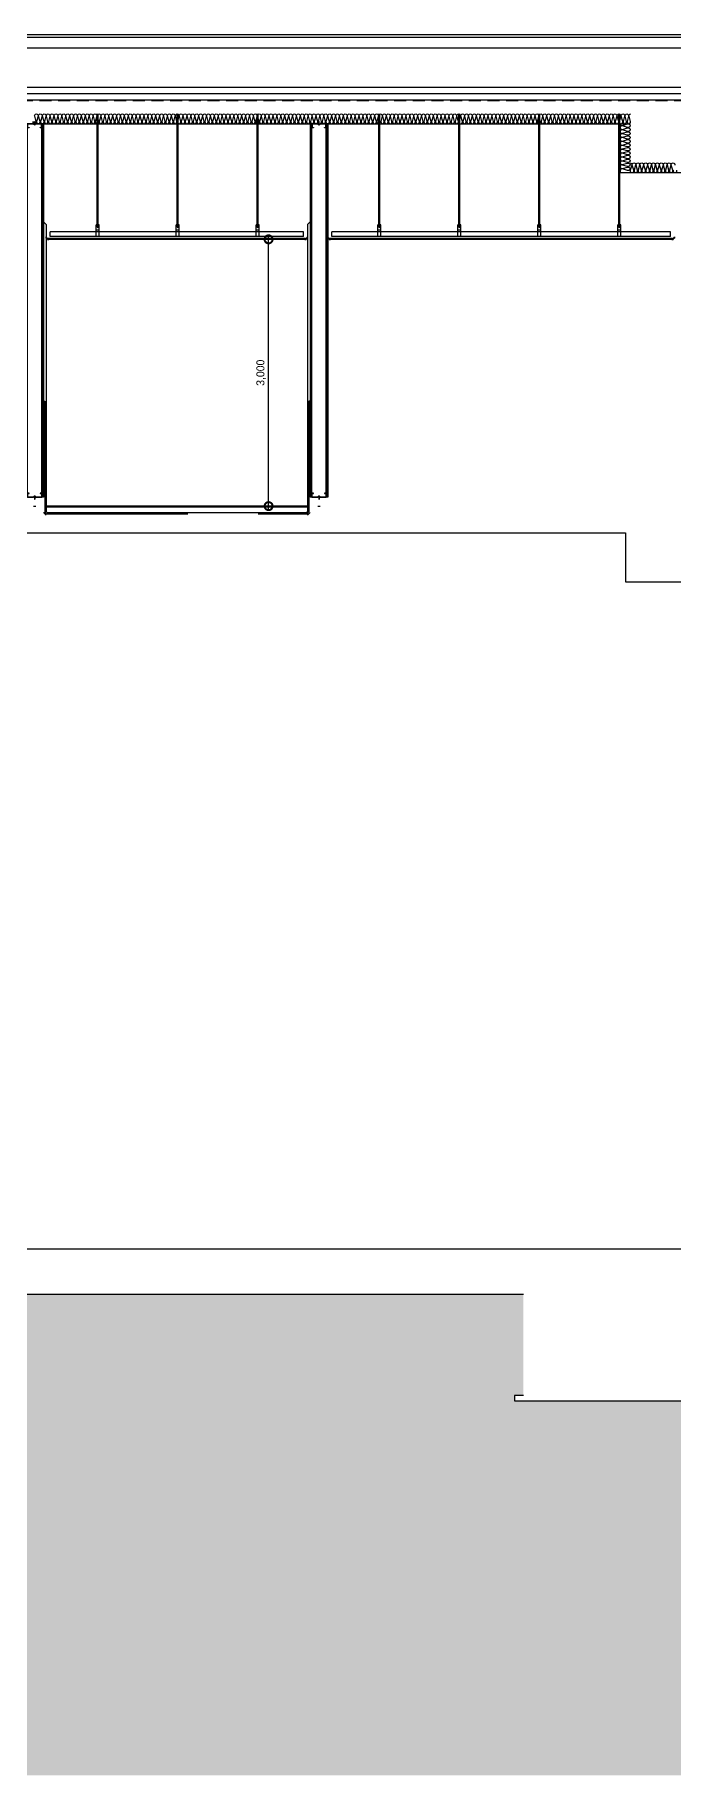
# Model space of a CAD drawing. Header units: millimetres. Extents: x 17311 to 801382, y -242618 to -104888.
# Drawn here: x 109497 to 116681, y -162158 to -142588 of the extents above; entities that cross this region are included whole.
import ezdxf

# ---------------------------------------------------------------- set-up
doc = ezdxf.new("R2010")
doc.units = ezdxf.units.MM
doc.header["$LTSCALE"] = 250
doc.linetypes.add('HID', pattern=[2.8, 1.8, -1])
doc.linetypes.add('HIDDEN', pattern=[9.525, 6.35, -3.175])
doc.layers.get('Defpoints').update_dxf_attribs({"color": 151})
for name, color, linetype in [('8입면선', 8, 'Continuous'), ('A-CEIL', 8, 'Continuous'), ('A-CEIL_EL', 8, 'Continuous'), ('A-ELE-4', 4, 'Continuous'), ('A-ELE-8', 8, 'Continuous'), ('A-ETC-8', 8, 'Continuous'), ('A-FIN', 6, 'Continuous'), ('A-FIN-8', 8, 'Continuous'), ('A-HAT-WIREMESH', 9, 'g_mesh'), ('A-WALL-D', 7, 'Continuous'), ('A-WP', 1, 'HID'), ('A-방수', 1, 'HIDDEN'), ('A-버림CONC', 4, 'Continuous'), ('GAGAM-DT', 7, 'Continuous'), ('ISL', 251, 'Continuous'), ('MO-S', 3, 'Continuous'), ('입면', 7, 'Continuous'), ('지반', 254, 'Continuous')]:
    doc.layers.add(name, color=color, linetype=linetype)
doc.layers.add('CK', color=221, linetype='Continuous', plot=False)
doc.styles.add('Gdim', font='')
doc.styles.get('Gdim').set_extended_font_data('Dotum')
doc.linetypes.add('g_mesh', pattern='A,10,-0.8,["X",Gdim,S=0.6,R=0,X=-0.15,Y=-0.3],-0.8', length=11.6)
doc.dimstyles.new('Gdim50', dxfattribs={"dimscale": 30, "dimtxt": 3, "dimasz": 6, "dimexe": 1.5, "dimexo": 2, "dimgap": 1, "dimtad": 1, "dimdec": 0, "dimzin": 0, "dimdsep": 46, "dimlunit": 6, "dimtxsty": 'Gdim', "dimblk": 'DOTSMALL', "dimcen": 1.5, "dimdle": 1.5, "dimclrd": 256, "dimclre": 256, "dimclrt": 256, "dimazin": 0, "dimtfac": 1, "dimtdec": 0, "dimtix": 1, "dimtmove": 2, "dimatfit": 3, "dimldrblk": 'DOTSMALL', "dimfxl": 1.5, "dimtolj": 1, "dimtzin": 0, "dimlwd": -1, "dimlwe": -1, "dimarcsym": 1})

# ---------------------------------------------------------------- blocks, each defined once
blk = doc.blocks.new('*U235')
at = {"layer": '8입면선', "color": 8}
for p, q in [((3316398, 472111), (3316398, 476311)), ((3316578, 472111), (3316578, 476311))]:
    blk.add_line(p, q, dxfattribs=at)
at = {"layer": 'A-WALL-D'}
for p, q in [((3316388, 476311), (3316388, 472111)), ((3316408, 476311), (3316388, 476311)), ((3316408, 472121), (3316408, 476311)), ((3316568, 472121), (3316568, 476311)), ((3316588, 476311), (3316568, 476311)), ((3316588, 476311), (3316588, 472111)), ((3316408, 472111), (3316388, 472111)), ((3316588, 472111), (3316568, 472111))]:
    blk.add_line(p, q, dxfattribs=at)
at = {"layer": 'CK', "linetype": 'Continuous'}
blk.add_line((3316473, 472011), (3316502, 472011), dxfattribs=at)
at = {"layer": 'GAGAM-DT', "color": 8}
for p, q in [((3316493, 476306), (3316483, 476306)), ((3316483, 476306), (3316483, 476302)), ((3316491, 476301), (3316484, 476301)), ((3316485, 476306), (3316485, 476337)), ((3316490, 476332), (3316485, 476337)), ((3316485, 476306), (3316485, 476301)), ((3316490, 476306), (3316490, 476332)), ((3316490, 476306), (3316490, 476301)), ((3316493, 476306), (3316493, 476302)), ((3316483, 472117), (3316483, 472121)), ((3316493, 472117), (3316483, 472117)), ((3316491, 472122), (3316484, 472122)), ((3316485, 472117), (3316485, 472122)), ((3316485, 472117), (3316485, 472086)), ((3316490, 472091), (3316485, 472086)), ((3316490, 472117), (3316490, 472122)), ((3316490, 472117), (3316490, 472091)), ((3316493, 472117), (3316493, 472121))]:
    blk.add_line(p, q, dxfattribs=at)
for centre, start, end in [((3316484, 476302), 180, 270), ((3316491, 476302), 270, 0), ((3316484, 472121), 90, 180), ((3316491, 472121), 0, 90)]:
    blk.add_arc(centre, 1.51, start, end, dxfattribs=at)
at = {"layer": '입면', "color": 6}
for p, q in [((3316408, 476266), (3316408, 476311)), ((3316408, 476311), (3316473, 476311)), ((3316425, 476266), (3316408, 476266)), ((3316472, 476310), (3316409, 476310)), ((3316409, 476310), (3316409, 476268)), ((3316409, 476268), (3316425, 476268)), ((3316425, 476268), (3316425, 476266)), ((3316477, 476304), (3316472, 476310)), ((3316473, 476311), (3316478, 476306)), ((3316498, 476304), (3316477, 476304)), ((3316478, 476306), (3316497, 476306)), ((3316497, 476306), (3316502, 476311)), ((3316503, 476310), (3316498, 476304)), ((3316502, 476311), (3316568, 476311)), ((3316566, 476310), (3316503, 476310)), ((3316550, 476266), (3316550, 476268)), ((3316550, 476268), (3316566, 476268)), ((3316568, 476266), (3316550, 476266)), ((3316566, 476268), (3316566, 476310)), ((3316568, 476311), (3316568, 476266)), ((3316425, 472156), (3316408, 472156)), ((3316408, 472156), (3316408, 472111)), ((3316408, 472111), (3316473, 472111)), ((3316409, 472113), (3316409, 472155)), ((3316409, 472155), (3316425, 472155)), ((3316472, 472113), (3316409, 472113)), ((3316425, 472155), (3316425, 472156)), ((3316477, 472118), (3316472, 472113)), ((3316473, 472111), (3316478, 472117)), ((3316498, 472118), (3316477, 472118)), ((3316478, 472117), (3316497, 472117)), ((3316497, 472117), (3316502, 472111)), ((3316503, 472113), (3316498, 472118)), ((3316502, 472111), (3316568, 472111)), ((3316566, 472113), (3316503, 472113)), ((3316568, 472156), (3316550, 472156)), ((3316550, 472156), (3316550, 472155)), ((3316550, 472155), (3316566, 472155)), ((3316566, 472155), (3316566, 472113)), ((3316568, 472111), (3316568, 472156))]:
    blk.add_line(p, q, dxfattribs=at)
blk = doc.blocks.new('*U230')
at = {"layer": 'A-ELE-4'}
blk.add_line((2970, 100), (30, 100), dxfattribs=at)
at = {"layer": 'A-ETC-8'}
for p, q in [((0, 3297), (30, 3267)), ((30, 3267), (30, 41)), ((3000, 3297), (2970, 3267)), ((2970, 3267), (2970, 41)), ((29, 0), (0, 29)), ((30, 91), (2970, 91)), ((41, 30), (30, 41)), ((41, 30), (2959, 30)), ((2959, 30), (2970, 41)), ((2970, 91), (2970, 100)), ((2971, 0), (3000, 29))]:
    blk.add_line(p, q, dxfattribs=at)
at = {"layer": 'A-방수'}
for p, q in [((0, 1280), (15, 1280)), ((15, 1280), (15, 35)), ((3000, 1280), (2985, 1280)), ((2985, 1280), (2985, 35)), ((35, 15), (15, 35)), ((35, 15), (2965, 15)), ((2965, 15), (2985, 35))]:
    blk.add_line(p, q, dxfattribs=at)
blk = doc.blocks.new('_DotSmall')
at = {"color": 0, "linetype": 'ByBlock', "const_width": 0.5}
blk.add_lwpolyline([(-0.0625, 0, 1), (0.0625, 0, 1)], format="xyb", close=True, dxfattribs=at)
blk = doc.blocks.new('*D239')
at = {"layer": 'CK', "transparency": 16777216}
for p, q in [((112266, -144888), (112083, -144888)), ((112128, -147933), (112128, -144843)), ((112266, -147888), (112083, -147888))]:
    blk.add_line(p, q, dxfattribs=at)
at = {"layer": 'Defpoints', "color": 0, "transparency": 16777216}
for p in [(112128, -144888), (112326, -144888), (112326, -147888)]:
    blk.add_point(p, dxfattribs=at)
at = {"layer": 'CK', "transparency": 16777216, "xscale": 180, "yscale": 180, "zscale": 180}
for p, rotation in [((112128, -144888), 90), ((112128, -147888), 270)]:
    blk.add_blockref('_DotSmall', p, dxfattribs=dict(at, rotation=rotation))
at = {"layer": 'CK', "transparency": 16777216, "insert": (112044, -146388), "char_height": 90, "attachment_point": 5, "rotation": 90, "style": 'Gdim'}
blk.add_mtext('\\A1;3,000', dxfattribs=at)

msp = doc.modelspace()

# ---------------------------------------------------------------- hatches: boundary and pattern name
at = {"layer": '지반'}
h = msp.add_hatch(dxfattribs=at)
h.set_pattern_fill('EARTH', color=251, scale=70, angle=45)
h.paths.add_polyline_path([(19867.6, -155938.1), (19867.6, -162158.4), (170632.4, -162158.4), (170632.4, -155338.1), (155918.4, -155338.1), (155918.4, -156058.1), (155968.4, -156058.1), (155968.4, -156118.1), (155248.4, -156118.1), (155248.4, -156058.1), (155348.4, -156058.1), (155348.4, -155818.1), (154340.3, -155818.1), (154340.3, -156958.1), (154440.3, -156958.1), (154440.3, -157018.1), (151100.3, -157018.1), (151100.3, -156958.1), (151200.3, -156958.1), (151200.3, -155818.1), (147765.3, -155818.1), (147765.3, -156458.1), (147865.3, -156458.1), (147865.3, -156518.1), (146025.3, -156518.1), (146025.3, -156458.1), (146125.3, -156458.1), (146125.3, -155748.1), (134795.3, -155748.1), (134795.3, -157288.1), (134895.3, -157288.1), (134895.3, -157348.1), (134095.3, -157348.1), (134095.3, -157288.1), (134195.3, -157288.1), (134195.3, -156748.1), (127595.3, -156748.1), (127595.3, -157288.1), (127695.3, -157288.1), (127695.3, -157348.1), (126895.3, -157348.1), (126895.3, -157288.1), (126995.3, -157288.1), (126995.3, -156748.1), (117995.3, -156748.1), (117995.3, -157888.1), (118095.3, -157888.1), (118095.3, -157948.1), (114895.3, -157948.1), (114895.3, -157888.1), (114995.3, -157888.1), (114995.3, -156748.1), (107195.3, -156748.1), (107195.3, -157888.1), (107295.3, -157888.1), (107295.3, -157948.1), (104095.3, -157948.1), (104095.3, -157888.1), (104195.3, -157888.1), (104195.3, -156748.1), (96395.3, -156748.1), (96395.3, -157888.1), (96495.3, -157888.1), (96495.3, -157948.1), (93295.3, -157948.1), (93295.3, -157888.1), (93395.3, -157888.1), (93395.3, -156748.1), (92095.3, -156748.1), (92095.3, -157088.1), (92195.3, -157088.1), (92195.3, -157148.1), (90495.3, -157148.1), (90495.3, -157088.1), (90595.3, -157088.1), (90595.3, -156388.1), (91195.3, -156388.1), (91195.3, -155748.1), (86975.3, -155748.1), (86905.3, -155818.1), (85665.3, -155818.1), (85665.3, -156758.1), (85765.3, -156758.1), (85765.3, -156818.1), (82425.3, -156818.1), (82425.3, -156758.1), (82525.3, -156758.1), (82525.3, -155818.1), (80915.3, -155818.1), (80915.3, -156458.1), (81015.3, -156458.1), (81015.3, -156518.1), (79175.3, -156518.1), (79175.3, -156458.1), (79275.3, -156458.1), (79275.3, -155818.1), (77315.3, -155818.1), (77315.3, -156058.1), (77415.3, -156058.1), (77415.3, -156118.1), (76675.3, -156118.1), (76675.3, -156058.1), (76775.3, -156058.1), (76775.3, -155818.1), (75796.7, -155818.1), (75736.7, -155748.1), (74909.2, -155748.1), (74195.3, -156164.6), (74195.3, -156288.1), (75045.3, -156288.1), (75045.3, -157288.1), (75145.3, -157288.1), (75145.3, -157348.1), (73445.3, -157348.1), (73445.3, -157288.1), (73545.3, -157288.1), (73545.3, -156288.1), (73995.3, -156288.1), (73995.3, -155938.1), (73925.3, -155938.1), (73925.3, -156038.1), (73895.3, -156038.1), (73895.3, -155938.1)])

# ---------------------------------------------------------------- linework, layer by layer
at = {"layer": 'A-CEIL'}
for p, q in [((112542.2, -144878.1), (109648.4, -144878.1)), ((112542.2, -144888.1), (109648.4, -144888.1)), ((116672.2, -144878.1), (112818.4, -144878.1)), ((116672.2, -144888.1), (112818.4, -144888.1))]:
    msp.add_line(p, q, dxfattribs=at)
at = {"layer": 'A-CEIL_EL'}
for p, q in [((110200.3, -144752.3), (110200.3, -143478.1)), ((110209.3, -144752.3), (110209.3, -143478.1)), ((111100.3, -144752.3), (111100.3, -143478.1)), ((111109.3, -144752.3), (111109.3, -143478.1)), ((112000.3, -144752.3), (112000.3, -143478.1)), ((112009.3, -144752.3), (112009.3, -143478.1)), ((113370.3, -144752.3), (113370.3, -143478.1)), ((113379.3, -144752.3), (113379.3, -143478.1)), ((114270.3, -144752.3), (114270.3, -143478.1)), ((114279.3, -144752.3), (114279.3, -143478.1)), ((115170.3, -144752.3), (115170.3, -143478.1)), ((115179.3, -144752.3), (115179.3, -143478.1)), ((116070.3, -144752.3), (116070.3, -143478.1)), ((116079.3, -144752.3), (116079.3, -143478.1)), ((112522.3, -144805.1), (109668.3, -144805.1)), ((109668.3, -144855.1), (109668.3, -144805.1)), ((110187.3, -144856.3), (110187.3, -144725.1)), ((110222.3, -144725.1), (110187.3, -144725.1)), ((110222.3, -144726.3), (110187.3, -144726.3)), ((110222.3, -144784.6), (110187.3, -144784.6)), ((110222.3, -144805.1), (110187.3, -144805.1)), ((110218.2, -144723.6), (110191.3, -144723.6)), ((110191.3, -144723.6), (110191.3, -144725.1)), ((110191.3, -144726.3), (110191.3, -144727.8)), ((110218.2, -144727.8), (110191.3, -144727.8)), ((110214.3, -144718.6), (110195.2, -144718.6)), ((110195.2, -144718.6), (110195.2, -144723.6)), ((110195.2, -144727.8), (110195.2, -144732.8)), ((110214.3, -144732.8), (110195.2, -144732.8)), ((110200.3, -144752.3), (110200.3, -144732.8)), ((110209.3, -144752.3), (110209.3, -144732.8)), ((110214.3, -144718.6), (110214.3, -144723.6)), ((110214.3, -144727.8), (110214.3, -144732.8)), ((110218.2, -144723.6), (110218.2, -144725.1)), ((110218.2, -144726.3), (110218.2, -144727.8)), ((110222.3, -144856.3), (110222.3, -144725.1)), ((111087.3, -144856.3), (111087.3, -144725.1)), ((111122.3, -144725.1), (111087.3, -144725.1)), ((111122.3, -144726.3), (111087.3, -144726.3)), ((111122.3, -144784.6), (111087.3, -144784.6)), ((111122.3, -144805.1), (111087.3, -144805.1)), ((111118.2, -144723.6), (111091.3, -144723.6)), ((111091.3, -144723.6), (111091.3, -144725.1)), ((111091.3, -144726.3), (111091.3, -144727.8)), ((111118.2, -144727.8), (111091.3, -144727.8)), ((111114.3, -144718.6), (111095.2, -144718.6)), ((111095.2, -144718.6), (111095.2, -144723.6)), ((111095.2, -144727.8), (111095.2, -144732.8)), ((111114.3, -144732.8), (111095.2, -144732.8)), ((111100.3, -144752.3), (111100.3, -144732.8)), ((111109.3, -144752.3), (111109.3, -144732.8)), ((111114.3, -144718.6), (111114.3, -144723.6)), ((111114.3, -144727.8), (111114.3, -144732.8)), ((111118.2, -144723.6), (111118.2, -144725.1)), ((111118.2, -144726.3), (111118.2, -144727.8)), ((111122.3, -144856.3), (111122.3, -144725.1)), ((111987.3, -144856.3), (111987.3, -144725.1)), ((112022.3, -144725.1), (111987.3, -144725.1)), ((112022.3, -144726.3), (111987.3, -144726.3)), ((112022.3, -144784.6), (111987.3, -144784.6)), ((112022.3, -144805.1), (111987.3, -144805.1)), ((111991.3, -144723.6), (111991.3, -144725.1)), ((112018.2, -144723.6), (111991.3, -144723.6)), ((111991.3, -144726.3), (111991.3, -144727.8)), ((112018.2, -144727.8), (111991.3, -144727.8)), ((112014.3, -144718.6), (111995.2, -144718.6)), ((111995.2, -144718.6), (111995.2, -144723.6)), ((111995.2, -144727.8), (111995.2, -144732.8)), ((112014.3, -144732.8), (111995.2, -144732.8)), ((112000.3, -144752.3), (112000.3, -144732.8)), ((112009.3, -144752.3), (112009.3, -144732.8)), ((112014.3, -144718.6), (112014.3, -144723.6)), ((112014.3, -144727.8), (112014.3, -144732.8)), ((112018.2, -144723.6), (112018.2, -144725.1)), ((112018.2, -144726.3), (112018.2, -144727.8)), ((112022.3, -144856.3), (112022.3, -144725.1)), ((112522.3, -144855.1), (112522.3, -144805.1)), ((116652.3, -144805.1), (112838.3, -144805.1)), ((112838.3, -144855.1), (112838.3, -144805.1)), ((113357.3, -144856.3), (113357.3, -144725.1)), ((113392.3, -144725.1), (113357.3, -144725.1)), ((113392.3, -144726.3), (113357.3, -144726.3)), ((113392.3, -144784.6), (113357.3, -144784.6)), ((113392.3, -144805.1), (113357.3, -144805.1)), ((113388.2, -144723.6), (113361.3, -144723.6)), ((113361.3, -144723.6), (113361.3, -144725.1)), ((113361.3, -144726.3), (113361.3, -144727.8)), ((113388.2, -144727.8), (113361.3, -144727.8)), ((113384.3, -144718.6), (113365.2, -144718.6)), ((113365.2, -144718.6), (113365.2, -144723.6)), ((113365.2, -144727.8), (113365.2, -144732.8)), ((113384.3, -144732.8), (113365.2, -144732.8)), ((113370.3, -144752.3), (113370.3, -144732.8)), ((113379.3, -144752.3), (113379.3, -144732.8)), ((113384.3, -144718.6), (113384.3, -144723.6)), ((113384.3, -144727.8), (113384.3, -144732.8)), ((113388.2, -144723.6), (113388.2, -144725.1)), ((113388.2, -144726.3), (113388.2, -144727.8)), ((113392.3, -144856.3), (113392.3, -144725.1)), ((114257.3, -144856.3), (114257.3, -144725.1)), ((114292.3, -144725.1), (114257.3, -144725.1)), ((114292.3, -144726.3), (114257.3, -144726.3)), ((114292.3, -144784.6), (114257.3, -144784.6)), ((114292.3, -144805.1), (114257.3, -144805.1)), ((114288.2, -144723.6), (114261.3, -144723.6)), ((114261.3, -144723.6), (114261.3, -144725.1)), ((114261.3, -144726.3), (114261.3, -144727.8)), ((114288.2, -144727.8), (114261.3, -144727.8)), ((114284.3, -144718.6), (114265.2, -144718.6)), ((114265.2, -144718.6), (114265.2, -144723.6)), ((114265.2, -144727.8), (114265.2, -144732.8)), ((114284.3, -144732.8), (114265.2, -144732.8)), ((114270.3, -144752.3), (114270.3, -144732.8)), ((114279.3, -144752.3), (114279.3, -144732.8)), ((114284.3, -144718.6), (114284.3, -144723.6)), ((114284.3, -144727.8), (114284.3, -144732.8)), ((114288.2, -144723.6), (114288.2, -144725.1)), ((114288.2, -144726.3), (114288.2, -144727.8)), ((114292.3, -144856.3), (114292.3, -144725.1)), ((115157.3, -144856.3), (115157.3, -144725.1)), ((115192.3, -144725.1), (115157.3, -144725.1)), ((115192.3, -144726.3), (115157.3, -144726.3)), ((115192.3, -144784.6), (115157.3, -144784.6)), ((115192.3, -144805.1), (115157.3, -144805.1)), ((115161.3, -144723.6), (115161.3, -144725.1)), ((115188.2, -144723.6), (115161.3, -144723.6)), ((115161.3, -144726.3), (115161.3, -144727.8)), ((115188.2, -144727.8), (115161.3, -144727.8)), ((115184.3, -144718.6), (115165.2, -144718.6)), ((115165.2, -144718.6), (115165.2, -144723.6)), ((115165.2, -144727.8), (115165.2, -144732.8)), ((115184.3, -144732.8), (115165.2, -144732.8)), ((115170.3, -144752.3), (115170.3, -144732.8)), ((115179.3, -144752.3), (115179.3, -144732.8)), ((115184.3, -144718.6), (115184.3, -144723.6)), ((115184.3, -144727.8), (115184.3, -144732.8)), ((115188.2, -144723.6), (115188.2, -144725.1)), ((115188.2, -144726.3), (115188.2, -144727.8)), ((115192.3, -144856.3), (115192.3, -144725.1)), ((116057.3, -144856.3), (116057.3, -144725.1)), ((116092.3, -144725.1), (116057.3, -144725.1)), ((116092.3, -144726.3), (116057.3, -144726.3)), ((116092.3, -144784.6), (116057.3, -144784.6)), ((116092.3, -144805.1), (116057.3, -144805.1)), ((116061.3, -144723.6), (116061.3, -144725.1)), ((116088.2, -144723.6), (116061.3, -144723.6)), ((116061.3, -144726.3), (116061.3, -144727.8)), ((116088.2, -144727.8), (116061.3, -144727.8)), ((116084.3, -144718.6), (116065.2, -144718.6)), ((116065.2, -144718.6), (116065.2, -144723.6)), ((116065.2, -144727.8), (116065.2, -144732.8)), ((116084.3, -144732.8), (116065.2, -144732.8)), ((116070.3, -144752.3), (116070.3, -144732.8)), ((116079.3, -144752.3), (116079.3, -144732.8)), ((116084.3, -144718.6), (116084.3, -144723.6)), ((116084.3, -144727.8), (116084.3, -144732.8)), ((116088.2, -144723.6), (116088.2, -144725.1)), ((116088.2, -144726.3), (116088.2, -144727.8)), ((116092.3, -144856.3), (116092.3, -144725.1)), ((116652.3, -144855.1), (116652.3, -144805.1)), ((112522.3, -144855.1), (109668.3, -144855.1)), ((110222.3, -144855.1), (110187.3, -144855.1)), ((110222.3, -144856.3), (110187.3, -144856.3)), ((111122.3, -144855.1), (111087.3, -144855.1)), ((111122.3, -144856.3), (111087.3, -144856.3)), ((112022.3, -144855.1), (111987.3, -144855.1)), ((112022.3, -144856.3), (111987.3, -144856.3)), ((116652.3, -144855.1), (112838.3, -144855.1)), ((113392.3, -144855.1), (113357.3, -144855.1)), ((113392.3, -144856.3), (113357.3, -144856.3)), ((114292.3, -144855.1), (114257.3, -144855.1)), ((114292.3, -144856.3), (114257.3, -144856.3)), ((115192.3, -144855.1), (115157.3, -144855.1)), ((115192.3, -144856.3), (115157.3, -144856.3)), ((116092.3, -144855.1), (116057.3, -144855.1)), ((116092.3, -144856.3), (116057.3, -144856.3))]:
    msp.add_line(p, q, dxfattribs=at)
for centre in [(110204.8, -144740.8), (111104.8, -144740.8), (112004.8, -144740.8), (113374.8, -144740.8), (114274.8, -144740.8), (115174.8, -144740.8), (116074.8, -144740.8)]:
    msp.add_arc(centre, 12.4, 248.71498, 291.28502, dxfattribs=at)
at = {"layer": 'A-ELE-8'}
for p, q in [((148495.3, -142588.1), (79345.3, -142588.1)), ((148495.3, -142618.1), (79345.3, -142618.1)), ((148495.3, -142738.1), (79345.3, -142738.1))]:
    msp.add_line(p, q, dxfattribs=at)
at = {"layer": 'A-FIN'}
for p, q in [((79303.3, -143178.1), (148687.3, -143178.1)), ((101435.3, -156238.1), (134295.3, -156238.1))]:
    msp.add_line(p, q, dxfattribs=at)
at = {"layer": 'A-FIN-8'}
msp.add_line((79313.5, -143320.1), (148677, -143320.1), dxfattribs=at)
at = {"layer": 'A-HAT-WIREMESH', "ltscale": 0.6}
msp.add_line((79303.3, -143249.1), (148687.3, -143249.1), dxfattribs=at)
at = {"layer": 'A-WP', "ltscale": 0.3}
msp.add_line((79310.4, -143325.1), (148680.1, -143325.1), dxfattribs=at)
at = {"layer": 'A-버림CONC'}
for p, q in [((114995.3, -157888.1), (114895.3, -157888.1)), ((114895.3, -157888.1), (114895.3, -157948.1))]:
    msp.add_line(p, q, dxfattribs=at)
at = {"layer": 'A-버림CONC', "elevation": 0}
for points in [[(107195.3, -156748.1), (114995.3, -156748.1)], [(114895.3, -157948.1), (118095.3, -157948.1)]]:
    msp.add_lwpolyline(points, dxfattribs=at)
at = {"layer": 'ISL'}
for p, q in [((109648.4, -144888.1), (109648.4, -144878.1)), ((112542.2, -144888.1), (112542.2, -144878.1)), ((112818.4, -144888.1), (112818.4, -144878.1)), ((116672.2, -144888.1), (116672.2, -144878.1))]:
    msp.add_line(p, q, dxfattribs=at)
at = {"layer": 'ISL', "elevation": 0}
for points in [[(105995.3, -143588.1), (116195.3, -143588.1)], [(116085.3, -143588.1), (116085.3, -144138.1), (116905.3, -144138.1), (116905.3, -143588.1)], [(91545.3, -155463.1), (91545.3, -148188.1), (94545.3, -148188.1), (94545.3, -148738.1), (95245.3, -148738.1), (95245.3, -148188.1), (105345.3, -148188.1), (105345.3, -148738.1), (106045.3, -148738.1), (106045.3, -148188.1), (116145.3, -148188.1), (116145.3, -148738.1), (116845.3, -148738.1), (116845.3, -148188.1), (126945.3, -148188.1), (126945.3, -148738.1), (127645.3, -148738.1), (127645.3, -148188.1), (134445.3, -148188.1), (134445.3, -156138.1), (134495.3, -156138.1)]]:
    msp.add_lwpolyline(points, dxfattribs=at)
for points in [[(109473.8, -143561.5, 1.3725934), (109512.7, -143561.5), (109495.8, -143504.8, -0.5092668), (109515.3, -143478.1, -0.5092668), (109534.7, -143504.8), (109517.8, -143561.5, 1.3725934), (109556.7, -143561.5), (109539.8, -143504.8, -0.5092668), (109559.3, -143478.1, -0.5092668), (109578.7, -143504.8), (109561.8, -143561.5, 1.3725934), (109600.7, -143561.5), (109583.8, -143504.8, -0.5092668), (109603.3, -143478.1, -0.5092668), (109622.7, -143504.8), (109605.8, -143561.5, 1.3725934), (109644.7, -143561.5), (109627.8, -143504.8, -0.5092668), (109647.3, -143478.1, -0.5092668), (109666.7, -143504.8), (109649.8, -143561.5, 1.3725934), (109688.7, -143561.5), (109671.8, -143504.8, -0.5092668), (109691.3, -143478.1, -0.5092668), (109710.7, -143504.8), (109693.8, -143561.5, 1.3725934), (109732.7, -143561.5), (109715.8, -143504.8, -0.5092668), (109735.3, -143478.1, -0.5092668), (109754.7, -143504.8), (109737.8, -143561.5, 1.3725934), (109776.7, -143561.5), (109759.8, -143504.8, -0.5092668), (109779.3, -143478.1, -0.5092668), (109798.7, -143504.8), (109781.8, -143561.5, 1.3725934), (109820.7, -143561.5), (109803.8, -143504.8, -0.5092668), (109823.3, -143478.1, -0.5092668), (109842.7, -143504.8), (109825.8, -143561.5, 1.3725934), (109864.7, -143561.5), (109847.8, -143504.8, -0.5092668), (109867.3, -143478.1, -0.5092668), (109886.7, -143504.8), (109869.8, -143561.5, 1.3725934), (109908.7, -143561.5), (109891.8, -143504.8, -0.5092668), (109911.3, -143478.1, -0.5092668), (109930.7, -143504.8), (109913.8, -143561.5, 1.3725934), (109952.7, -143561.5), (109935.8, -143504.8, -0.5092668), (109955.3, -143478.1, -0.5092668), (109974.7, -143504.8), (109957.8, -143561.5, 1.3725934), (109996.7, -143561.5), (109979.8, -143504.8, -0.5092668), (109999.3, -143478.1, -0.5092668), (110018.7, -143504.8), (110001.8, -143561.5, 1.3725934), (110040.7, -143561.5), (110023.8, -143504.8, -0.5092668), (110043.3, -143478.1, -0.5092668), (110062.7, -143504.8), (110045.8, -143561.5, 1.3725934), (110084.7, -143561.5), (110067.8, -143504.8, -0.5092668), (110087.3, -143478.1, -0.5092668), (110106.7, -143504.8), (110089.8, -143561.5, 1.3725934), (110128.7, -143561.5), (110111.8, -143504.8, -0.5092668), (110131.3, -143478.1, -0.5092668), (110150.7, -143504.8), (110133.8, -143561.5, 1.3725934), (110172.7, -143561.5), (110155.8, -143504.8, -0.5092668), (110175.3, -143478.1, -0.5092668), (110194.7, -143504.8), (110177.8, -143561.5, 1.3725934), (110216.7, -143561.5), (110199.8, -143504.8, -0.5092668), (110219.3, -143478.1, -0.5092668), (110238.7, -143504.8), (110221.8, -143561.5, 1.3725934), (110260.7, -143561.5), (110243.8, -143504.8, -0.5092668), (110263.3, -143478.1, -0.5092668), (110282.7, -143504.8), (110265.8, -143561.5, 1.3725934), (110304.7, -143561.5), (110287.8, -143504.8, -0.5092668), (110307.3, -143478.1, -0.5092668), (110326.7, -143504.8), (110309.8, -143561.5, 1.3725934), (110348.7, -143561.5), (110331.8, -143504.8, -0.5092668), (110351.3, -143478.1, -0.5092668), (110370.7, -143504.8), (110353.8, -143561.5, 1.3725934), (110392.7, -143561.5), (110375.8, -143504.8, -0.5092668), (110395.3, -143478.1, -0.5092668), (110414.7, -143504.8), (110397.8, -143561.5, 1.3725934), (110436.7, -143561.5), (110419.8, -143504.8, -0.5092668), (110439.3, -143478.1, -0.5092668), (110458.7, -143504.8), (110441.8, -143561.5, 1.3725934), (110480.7, -143561.5), (110463.8, -143504.8, -0.5092668), (110483.3, -143478.1, -0.5092668), (110502.7, -143504.8), (110485.8, -143561.5, 1.3725934), (110524.7, -143561.5), (110507.8, -143504.8, -0.5092668), (110527.3, -143478.1, -0.5092668), (110546.7, -143504.8), (110529.8, -143561.5, 1.3725934), (110568.7, -143561.5), (110551.8, -143504.8, -0.5092668), (110571.3, -143478.1, -0.5092668), (110590.7, -143504.8), (110573.8, -143561.5, 1.3725934), (110612.7, -143561.5), (110595.8, -143504.8, -0.5092668), (110615.3, -143478.1, -0.5092668), (110634.7, -143504.8), (110617.8, -143561.5, 1.3725934), (110656.7, -143561.5), (110639.8, -143504.8, -0.5092668), (110659.3, -143478.1, -0.5092668), (110678.7, -143504.8), (110661.8, -143561.5, 1.3725934), (110700.7, -143561.5), (110683.8, -143504.8, -0.5092668), (110703.3, -143478.1, -0.5092668), (110722.7, -143504.8), (110705.8, -143561.5, 1.3725934), (110744.7, -143561.5), (110727.8, -143504.8, -0.5092668), (110747.3, -143478.1, -0.5092668), (110766.7, -143504.8), (110749.8, -143561.5, 1.3725934), (110788.7, -143561.5), (110771.8, -143504.8, -0.5092668), (110791.3, -143478.1, -0.5092668), (110810.7, -143504.8), (110793.8, -143561.5, 1.3725934), (110832.7, -143561.5), (110815.8, -143504.8, -0.5092668), (110835.3, -143478.1, -0.5092668), (110854.7, -143504.8), (110837.8, -143561.5, 1.3725934), (110876.7, -143561.5), (110859.8, -143504.8, -0.5092668), (110879.3, -143478.1, -0.5092668), (110898.7, -143504.8), (110881.8, -143561.5, 1.3725934), (110920.7, -143561.5), (110903.8, -143504.8, -0.5092668), (110923.3, -143478.1, -0.5092668), (110942.7, -143504.8), (110925.8, -143561.5, 1.3725934), (110964.7, -143561.5), (110947.8, -143504.8, -0.5092668), (110967.3, -143478.1, -0.5092668), (110986.7, -143504.8), (110969.8, -143561.5, 1.3725934), (111008.7, -143561.5), (110991.8, -143504.8, -0.5092668), (111011.3, -143478.1, -0.5092668), (111030.7, -143504.8), (111013.8, -143561.5, 1.3725934), (111052.7, -143561.5), (111035.8, -143504.8, -0.5092668), (111055.3, -143478.1, -0.5092668), (111074.7, -143504.8), (111057.8, -143561.5, 1.3725934), (111096.7, -143561.5), (111079.8, -143504.8, -0.5092668), (111099.3, -143478.1, -0.5092668), (111118.7, -143504.8), (111101.8, -143561.5, 1.3725934), (111140.7, -143561.5), (111123.8, -143504.8, -0.5092668), (111143.3, -143478.1, -0.5092668), (111162.7, -143504.8), (111145.8, -143561.5, 1.3725934), (111184.7, -143561.5), (111167.8, -143504.8, -0.5092668), (111187.3, -143478.1, -0.5092668), (111206.7, -143504.8), (111189.8, -143561.5, 1.3725934), (111228.7, -143561.5), (111211.8, -143504.8, -0.5092668), (111231.3, -143478.1, -0.5092668), (111250.7, -143504.8), (111233.8, -143561.5, 1.3725934), (111272.7, -143561.5), (111255.8, -143504.8, -0.5092668), (111275.3, -143478.1, -0.5092668), (111294.7, -143504.8), (111277.8, -143561.5, 1.3725934), (111316.7, -143561.5), (111299.8, -143504.8, -0.5092668), (111319.3, -143478.1, -0.5092668), (111338.7, -143504.8), (111321.8, -143561.5, 1.3725934), (111360.7, -143561.5), (111343.8, -143504.8, -0.5092668), (111363.3, -143478.1, -0.5092668), (111382.7, -143504.8), (111365.8, -143561.5, 1.3725934), (111404.7, -143561.5), (111387.8, -143504.8, -0.5092668), (111407.3, -143478.1, -0.5092668), (111426.7, -143504.8), (111409.8, -143561.5, 1.3725934), (111448.7, -143561.5), (111431.8, -143504.8, -0.5092668), (111451.3, -143478.1, -0.5092668), (111470.7, -143504.8), (111453.8, -143561.5, 1.3725934), (111492.7, -143561.5), (111475.8, -143504.8, -0.5092668), (111495.3, -143478.1, -0.5092668), (111514.7, -143504.8), (111497.8, -143561.5, 1.3725934), (111536.7, -143561.5), (111519.8, -143504.8, -0.5092668), (111539.3, -143478.1, -0.5092668), (111558.7, -143504.8), (111541.8, -143561.5, 1.3725934), (111580.7, -143561.5), (111563.8, -143504.8, -0.5092668), (111583.3, -143478.1, -0.5092668), (111602.7, -143504.8), (111585.8, -143561.5, 1.3725934), (111624.7, -143561.5), (111607.8, -143504.8, -0.5092668), (111627.3, -143478.1, -0.5092668), (111646.7, -143504.8), (111629.8, -143561.5, 1.3725934), (111668.7, -143561.5), (111651.8, -143504.8, -0.5092668), (111671.3, -143478.1, -0.5092668), (111690.7, -143504.8), (111673.8, -143561.5, 1.3725934), (111712.7, -143561.5), (111695.8, -143504.8, -0.5092668), (111715.3, -143478.1, -0.5092668), (111734.7, -143504.8), (111717.8, -143561.5, 1.3725934), (111756.7, -143561.5), (111739.8, -143504.8, -0.5092668), (111759.3, -143478.1, -0.5092668), (111778.7, -143504.8), (111761.8, -143561.5, 1.3725934), (111800.7, -143561.5), (111783.8, -143504.8, -0.5092668), (111803.3, -143478.1, -0.5092668), (111822.7, -143504.8), (111805.8, -143561.5, 1.3725934), (111844.7, -143561.5), (111827.8, -143504.8, -0.5092668), (111847.3, -143478.1, -0.5092668), (111866.7, -143504.8), (111849.8, -143561.5, 1.3725934), (111888.7, -143561.5), (111871.8, -143504.8, -0.5092668), (111891.3, -143478.1, -0.5092668), (111910.7, -143504.8), (111893.8, -143561.5, 1.3725934), (111932.7, -143561.5), (111915.8, -143504.8, -0.5092668), (111935.3, -143478.1, -0.5092668), (111954.7, -143504.8), (111937.8, -143561.5, 1.3725934), (111976.7, -143561.5), (111959.8, -143504.8, -0.5092668), (111979.3, -143478.1, -0.5092668), (111998.7, -143504.8), (111981.8, -143561.5, 1.3725934), (112020.7, -143561.5), (112003.8, -143504.8, -0.5092668), (112023.3, -143478.1, -0.5092668), (112042.7, -143504.8), (112025.8, -143561.5, 1.3725934), (112064.7, -143561.5), (112047.8, -143504.8, -0.5092668), (112067.3, -143478.1, -0.5092668), (112086.7, -143504.8), (112069.8, -143561.5, 1.3725934), (112108.7, -143561.5), (112091.8, -143504.8, -0.5092668), (112111.3, -143478.1, -0.5092668), (112130.7, -143504.8), (112113.8, -143561.5, 1.3725934), (112152.7, -143561.5), (112135.8, -143504.8, -0.5092668), (112155.3, -143478.1, -0.5092668), (112174.7, -143504.8), (112157.8, -143561.5, 1.3725934), (112196.7, -143561.5), (112179.8, -143504.8, -0.5092668), (112199.3, -143478.1, -0.5092668), (112218.7, -143504.8), (112201.8, -143561.5, 1.3725934), (112240.7, -143561.5), (112223.8, -143504.8, -0.5092668), (112243.3, -143478.1, -0.5092668), (112262.7, -143504.8), (112245.8, -143561.5, 1.3725934), (112284.7, -143561.5), (112267.8, -143504.8, -0.5092668), (112287.3, -143478.1, -0.5092668), (112306.7, -143504.8), (112289.8, -143561.5, 1.3725934), (112328.7, -143561.5), (112311.8, -143504.8, -0.5092668), (112331.3, -143478.1, -0.5092668), (112350.7, -143504.8), (112333.8, -143561.5, 1.3725934), (112372.7, -143561.5), (112355.8, -143504.8, -0.5092668), (112375.3, -143478.1, -0.5092668), (112394.7, -143504.8), (112377.8, -143561.5, 1.3725934), (112416.7, -143561.5), (112399.8, -143504.8, -0.5092668), (112419.3, -143478.1, -0.5092668), (112438.7, -143504.8), (112421.8, -143561.5, 1.3725934), (112460.7, -143561.5), (112443.8, -143504.8, -0.5092668), (112463.3, -143478.1, -0.5092668), (112482.7, -143504.8), (112465.8, -143561.5, 1.3725934), (112504.7, -143561.5), (112487.8, -143504.8, -0.5092668), (112507.3, -143478.1, -0.5092668), (112526.7, -143504.8), (112509.8, -143561.5, 1.3725934), (112548.7, -143561.5), (112531.8, -143504.8, -0.5092668), (112551.3, -143478.1, -0.5092668), (112570.7, -143504.8), (112553.8, -143561.5, 1.3725934), (112592.7, -143561.5), (112575.8, -143504.8, -0.5092668), (112595.3, -143478.1, -0.5092668), (112614.7, -143504.8), (112597.8, -143561.5, 1.3725934), (112636.7, -143561.5), (112619.8, -143504.8, -0.5092668), (112639.3, -143478.1, -0.5092668), (112658.7, -143504.8), (112641.8, -143561.5, 1.3725934), (112680.7, -143561.5), (112663.8, -143504.8, -0.5092668), (112683.3, -143478.1, -0.5092668), (112702.7, -143504.8), (112685.8, -143561.5, 1.3725934), (112724.7, -143561.5), (112707.8, -143504.8, -0.5092668), (112727.3, -143478.1, -0.5092668), (112746.7, -143504.8), (112729.8, -143561.5, 1.3725934), (112768.7, -143561.5), (112751.8, -143504.8, -0.5092668), (112771.3, -143478.1, -0.5092668), (112790.7, -143504.8), (112773.8, -143561.5, 1.3725934), (112812.7, -143561.5), (112795.8, -143504.8, -0.5092668), (112815.3, -143478.1, -0.5092668), (112834.7, -143504.8), (112817.8, -143561.5, 1.3725934), (112856.7, -143561.5), (112839.8, -143504.8, -0.5092668), (112859.3, -143478.1, -0.5092668), (112878.7, -143504.8), (112861.8, -143561.5, 1.3725934), (112900.7, -143561.5), (112883.8, -143504.8, -0.5092668), (112903.3, -143478.1, -0.5092668), (112922.7, -143504.8), (112905.8, -143561.5, 1.3725934), (112944.7, -143561.5), (112927.8, -143504.8, -0.5092668), (112947.3, -143478.1, -0.5092668), (112966.7, -143504.8), (112949.8, -143561.5, 1.3725934), (112988.7, -143561.5), (112971.8, -143504.8, -0.5092668), (112991.3, -143478.1, -0.5092668), (113010.7, -143504.8), (112993.8, -143561.5, 1.3725934), (113032.7, -143561.5), (113015.8, -143504.8, -0.5092668), (113035.3, -143478.1, -0.5092668), (113054.7, -143504.8), (113037.8, -143561.5, 1.3725934), (113076.7, -143561.5), (113059.8, -143504.8, -0.5092668), (113079.3, -143478.1, -0.5092668), (113098.7, -143504.8), (113081.8, -143561.5, 1.3725934), (113120.7, -143561.5), (113103.8, -143504.8, -0.5092668), (113123.3, -143478.1, -0.5092668), (113142.7, -143504.8), (113125.8, -143561.5, 1.3725934), (113164.7, -143561.5), (113147.8, -143504.8, -0.5092668), (113167.3, -143478.1, -0.5092668), (113186.7, -143504.8), (113169.8, -143561.5, 1.3725934), (113208.7, -143561.5), (113191.8, -143504.8, -0.5092668), (113211.3, -143478.1, -0.5092668), (113230.7, -143504.8), (113213.8, -143561.5, 1.3725934), (113252.7, -143561.5), (113235.8, -143504.8, -0.5092668), (113255.3, -143478.1, -0.5092668), (113274.7, -143504.8), (113257.8, -143561.5, 1.3725934), (113296.7, -143561.5), (113279.8, -143504.8, -0.5092668), (113299.3, -143478.1, -0.5092668), (113318.7, -143504.8), (113301.8, -143561.5, 1.3725934), (113340.7, -143561.5), (113323.8, -143504.8, -0.5092668), (113343.3, -143478.1, -0.5092668), (113362.7, -143504.8), (113345.8, -143561.5, 1.3725934), (113384.7, -143561.5), (113367.8, -143504.8, -0.5092668), (113387.3, -143478.1, -0.5092668), (113406.7, -143504.8), (113389.8, -143561.5, 1.3725934), (113428.7, -143561.5), (113411.8, -143504.8, -0.5092668), (113431.3, -143478.1, -0.5092668), (113450.7, -143504.8), (113433.8, -143561.5, 1.3725934), (113472.7, -143561.5), (113455.8, -143504.8, -0.5092668), (113475.3, -143478.1, -0.5092668), (113494.7, -143504.8), (113477.8, -143561.5, 1.3725934), (113516.7, -143561.5), (113499.8, -143504.8, -0.5092668), (113519.3, -143478.1, -0.5092668), (113538.7, -143504.8), (113521.8, -143561.5, 1.3725934), (113560.7, -143561.5), (113543.8, -143504.8, -0.5092668), (113563.3, -143478.1, -0.5092668), (113582.7, -143504.8), (113565.8, -143561.5, 1.3725934), (113604.7, -143561.5), (113587.8, -143504.8, -0.5092668), (113607.3, -143478.1, -0.5092668), (113626.7, -143504.8), (113609.8, -143561.5, 1.3725934), (113648.7, -143561.5), (113631.8, -143504.8, -0.5092668), (113651.3, -143478.1, -0.5092668), (113670.7, -143504.8), (113653.8, -143561.5, 1.3725934), (113692.7, -143561.5), (113675.8, -143504.8, -0.5092668), (113695.3, -143478.1, -0.5092668), (113714.7, -143504.8), (113697.8, -143561.5, 1.3725934), (113736.7, -143561.5), (113719.8, -143504.8, -0.5092668), (113739.3, -143478.1, -0.5092668), (113758.7, -143504.8), (113741.8, -143561.5, 1.3725934), (113780.7, -143561.5), (113763.8, -143504.8, -0.5092668), (113783.3, -143478.1, -0.5092668), (113802.7, -143504.8), (113785.8, -143561.5, 1.3725934), (113824.7, -143561.5), (113807.8, -143504.8, -0.5092668), (113827.3, -143478.1, -0.5092668), (113846.7, -143504.8), (113829.8, -143561.5, 1.3725934), (113868.7, -143561.5), (113851.8, -143504.8, -0.5092668), (113871.3, -143478.1, -0.5092668), (113890.7, -143504.8), (113873.8, -143561.5, 1.3725934), (113912.7, -143561.5), (113895.8, -143504.8, -0.5092668), (113915.3, -143478.1, -0.5092668), (113934.7, -143504.8), (113917.8, -143561.5, 1.3725934), (113956.7, -143561.5), (113939.8, -143504.8, -0.5092668), (113959.3, -143478.1, -0.5092668), (113978.7, -143504.8), (113961.8, -143561.5, 1.3725934), (114000.7, -143561.5), (113983.8, -143504.8, -0.5092668), (114003.3, -143478.1, -0.5092668), (114022.7, -143504.8), (114005.8, -143561.5, 1.3725934), (114044.7, -143561.5), (114027.8, -143504.8, -0.5092668), (114047.3, -143478.1, -0.5092668), (114066.7, -143504.8), (114049.8, -143561.5, 1.3725934), (114088.7, -143561.5), (114071.8, -143504.8, -0.5092668), (114091.3, -143478.1, -0.5092668), (114110.7, -143504.8), (114093.8, -143561.5, 1.3725934), (114132.7, -143561.5), (114115.8, -143504.8, -0.5092668), (114135.3, -143478.1, -0.5092668), (114154.7, -143504.8), (114137.8, -143561.5, 1.3725934), (114176.7, -143561.5), (114159.8, -143504.8, -0.5092668), (114179.3, -143478.1, -0.5092668), (114198.7, -143504.8), (114181.8, -143561.5, 1.3725934), (114220.7, -143561.5), (114203.8, -143504.8, -0.5092668), (114223.3, -143478.1, -0.5092668), (114242.7, -143504.8), (114225.8, -143561.5, 1.3725934), (114264.7, -143561.5), (114247.8, -143504.8, -0.5092668), (114267.3, -143478.1, -0.5092668), (114286.7, -143504.8), (114269.8, -143561.5, 1.3725934), (114308.7, -143561.5), (114291.8, -143504.8, -0.5092668), (114311.3, -143478.1, -0.5092668), (114330.7, -143504.8), (114313.8, -143561.5, 1.3725934), (114352.7, -143561.5), (114335.8, -143504.8, -0.5092668), (114355.3, -143478.1, -0.5092668), (114374.7, -143504.8), (114357.8, -143561.5, 1.3725934), (114396.7, -143561.5), (114379.8, -143504.8, -0.5092668), (114399.3, -143478.1, -0.5092668), (114418.7, -143504.8), (114401.8, -143561.5, 1.3725934), (114440.7, -143561.5), (114423.8, -143504.8, -0.5092668), (114443.3, -143478.1, -0.5092668), (114462.7, -143504.8), (114445.8, -143561.5, 1.3725934), (114484.7, -143561.5), (114467.8, -143504.8, -0.5092668), (114487.3, -143478.1, -0.5092668), (114506.7, -143504.8), (114489.8, -143561.5, 1.3725934), (114528.7, -143561.5), (114511.8, -143504.8, -0.5092668), (114531.3, -143478.1, -0.5092668), (114550.7, -143504.8), (114533.8, -143561.5, 1.3725934), (114572.7, -143561.5), (114555.8, -143504.8, -0.5092668), (114575.3, -143478.1, -0.5092668), (114594.7, -143504.8), (114577.8, -143561.5, 1.3725934), (114616.7, -143561.5), (114599.8, -143504.8, -0.5092668), (114619.3, -143478.1, -0.5092668), (114638.7, -143504.8), (114621.8, -143561.5, 1.3725934), (114660.7, -143561.5), (114643.8, -143504.8, -0.5092668), (114663.3, -143478.1, -0.5092668), (114682.7, -143504.8), (114665.8, -143561.5, 1.3725934), (114704.7, -143561.5), (114687.8, -143504.8, -0.5092668), (114707.3, -143478.1, -0.5092668), (114726.7, -143504.8), (114709.8, -143561.5, 1.3725934), (114748.7, -143561.5), (114731.8, -143504.8, -0.5092668), (114751.3, -143478.1, -0.5092668), (114770.7, -143504.8), (114753.8, -143561.5, 1.3725934), (114792.7, -143561.5), (114775.8, -143504.8, -0.5092668), (114795.3, -143478.1, -0.5092668), (114814.7, -143504.8), (114797.8, -143561.5, 1.3725934), (114836.7, -143561.5), (114819.8, -143504.8, -0.5092668), (114839.3, -143478.1, -0.5092668), (114858.7, -143504.8), (114841.8, -143561.5, 1.3725934), (114880.7, -143561.5), (114863.8, -143504.8, -0.5092668), (114883.3, -143478.1, -0.5092668), (114902.7, -143504.8), (114885.8, -143561.5, 1.3725934), (114924.7, -143561.5), (114907.8, -143504.8, -0.5092668), (114927.3, -143478.1, -0.5092668), (114946.7, -143504.8), (114929.8, -143561.5, 1.3725934), (114968.7, -143561.5), (114951.8, -143504.8, -0.5092668), (114971.3, -143478.1, -0.5092668), (114990.7, -143504.8), (114973.8, -143561.5, 1.3725934), (115012.7, -143561.5), (114995.8, -143504.8, -0.5092668), (115015.3, -143478.1, -0.5092668), (115034.7, -143504.8), (115017.8, -143561.5, 1.3725934), (115056.7, -143561.5), (115039.8, -143504.8, -0.5092668), (115059.3, -143478.1, -0.5092668), (115078.7, -143504.8), (115061.8, -143561.5, 1.3725934), (115100.7, -143561.5), (115083.8, -143504.8, -0.5092668), (115103.3, -143478.1, -0.5092668), (115122.7, -143504.8), (115105.8, -143561.5, 1.3725934), (115144.7, -143561.5), (115127.8, -143504.8, -0.5092668), (115147.3, -143478.1, -0.5092668), (115166.7, -143504.8), (115149.8, -143561.5, 1.3725934), (115188.7, -143561.5), (115171.8, -143504.8, -0.5092668), (115191.3, -143478.1, -0.5092668), (115210.7, -143504.8), (115193.8, -143561.5, 1.3725934), (115232.7, -143561.5), (115215.8, -143504.8, -0.5092668), (115235.3, -143478.1, -0.5092668), (115254.7, -143504.8), (115237.8, -143561.5, 1.3725934), (115276.7, -143561.5), (115259.8, -143504.8, -0.5092668), (115279.3, -143478.1, -0.5092668), (115298.7, -143504.8), (115281.8, -143561.5, 1.3725934), (115320.7, -143561.5), (115303.8, -143504.8, -0.5092668), (115323.3, -143478.1, -0.5092668), (115342.7, -143504.8), (115325.8, -143561.5, 1.3725934), (115364.7, -143561.5), (115347.8, -143504.8, -0.5092668), (115367.3, -143478.1, -0.5092668), (115386.7, -143504.8), (115369.8, -143561.5, 1.3725934), (115408.7, -143561.5), (115391.8, -143504.8, -0.5092668), (115411.3, -143478.1, -0.5092668), (115430.7, -143504.8), (115413.8, -143561.5, 1.3725934), (115452.7, -143561.5), (115435.8, -143504.8, -0.5092668), (115455.3, -143478.1, -0.5092668), (115474.7, -143504.8), (115457.8, -143561.5, 1.3725934), (115496.7, -143561.5), (115479.8, -143504.8, -0.5092668), (115499.3, -143478.1, -0.5092668), (115518.7, -143504.8), (115501.8, -143561.5, 1.3725934), (115540.7, -143561.5), (115523.8, -143504.8, -0.5092668), (115543.3, -143478.1, -0.5092668), (115562.7, -143504.8), (115545.8, -143561.5, 1.3725934), (115584.7, -143561.5), (115567.8, -143504.8, -0.5092668), (115587.3, -143478.1, -0.5092668), (115606.7, -143504.8), (115589.8, -143561.5, 1.3725934), (115628.7, -143561.5), (115611.8, -143504.8, -0.5092668), (115631.3, -143478.1, -0.5092668), (115650.7, -143504.8), (115633.8, -143561.5, 1.3725934), (115672.7, -143561.5), (115655.8, -143504.8, -0.5092668), (115675.3, -143478.1, -0.5092668), (115694.7, -143504.8), (115677.8, -143561.5, 1.3725934), (115716.7, -143561.5), (115699.8, -143504.8, -0.5092668), (115719.3, -143478.1, -0.5092668), (115738.7, -143504.8), (115721.8, -143561.5, 1.3725934), (115760.7, -143561.5), (115743.8, -143504.8, -0.5092668), (115763.3, -143478.1, -0.5092668), (115782.7, -143504.8), (115765.8, -143561.5, 1.3725934), (115804.7, -143561.5), (115787.8, -143504.8, -0.5092668), (115807.3, -143478.1, -0.5092668), (115826.7, -143504.8), (115809.8, -143561.5, 1.3725934), (115848.7, -143561.5), (115831.8, -143504.8, -0.5092668), (115851.3, -143478.1, -0.5092668), (115870.7, -143504.8), (115853.8, -143561.5, 1.3725934), (115892.7, -143561.5), (115875.8, -143504.8, -0.5092668), (115895.3, -143478.1, -0.5092668), (115914.7, -143504.8), (115897.8, -143561.5, 1.3725934), (115936.7, -143561.5), (115919.8, -143504.8, -0.5092668), (115939.3, -143478.1, -0.5092668), (115958.7, -143504.8), (115941.8, -143561.5, 1.3725934), (115980.7, -143561.5), (115963.8, -143504.8, -0.5092668), (115983.3, -143478.1, -0.5092668), (116002.7, -143504.8), (115985.8, -143561.5, 1.3725934), (116024.7, -143561.5), (116007.8, -143504.8, -0.5092668), (116027.3, -143478.1, -0.5092668), (116046.7, -143504.8), (116029.8, -143561.5, 1.3725934), (116068.7, -143561.5), (116051.8, -143504.8, -0.5092668), (116071.3, -143478.1, -0.5092668), (116090.7, -143504.8), (116073.8, -143561.5, 1.3725934), (116112.7, -143561.5), (116095.8, -143504.8, -0.5092668), (116115.3, -143478.1, -0.5092668), (116134.7, -143504.8), (116117.8, -143561.5, 1.3725934), (116156.7, -143561.5), (116139.8, -143504.8, -0.5092668), (116159.3, -143478.1, -0.5092668), (116178.7, -143504.8), (116161.8, -143561.5, 1.3725934), (116200.7, -143561.5), (116183.8, -143504.8, -0.5092668), (116203.3, -143478.1)], [(116085.3, -143588.2, 0.5092668), (116111.9, -143607.6), (116168.6, -143590.7, -1.3725934), (116168.6, -143629.6), (116111.9, -143612.7, 0.5092668), (116085.3, -143632.2, 0.5092668), (116111.9, -143651.6), (116168.6, -143634.7, -1.3725934), (116168.6, -143673.6), (116111.9, -143656.7, 0.5092668), (116085.3, -143676.2, 0.5092668), (116111.9, -143695.6), (116168.6, -143678.7, -1.3725934), (116168.6, -143717.6), (116111.9, -143700.7, 0.5092668), (116085.3, -143720.2, 0.5092668), (116111.9, -143739.6), (116168.6, -143722.7, -1.3725934), (116168.6, -143761.6), (116111.9, -143744.7, 0.5092668), (116085.3, -143764.2, 0.5092668), (116111.9, -143783.6), (116168.6, -143766.7, -1.3725934), (116168.6, -143805.6), (116111.9, -143788.7, 0.5092668), (116085.3, -143808.2, 0.5092668), (116111.9, -143827.6), (116168.6, -143810.7, -1.3725934), (116168.6, -143849.6), (116111.9, -143832.7, 0.5092668), (116085.3, -143852.2, 0.5092668), (116111.9, -143871.6), (116168.6, -143854.7, -1.3725934), (116168.6, -143893.6), (116111.9, -143876.7, 0.5092668), (116085.3, -143896.2, 0.5092668), (116111.9, -143915.6), (116168.6, -143898.7, -1.3725934), (116168.6, -143937.6), (116111.9, -143920.7, 0.5092668), (116085.3, -143940.2, 0.5092668), (116111.9, -143959.6), (116168.6, -143942.7, -1.3725934), (116168.6, -143981.6), (116111.9, -143964.7, 0.5092668), (116085.3, -143984.2, 0.5092668), (116111.9, -144003.6), (116168.6, -143986.7, -1.3725934), (116168.6, -144025.6), (116111.9, -144008.7, 0.5092668), (116085.3, -144028.2, 0.5092668), (116111.9, -144047.6), (116168.6, -144030.7, -1.3725934), (116168.6, -144069.6), (116111.9, -144052.7, 0.5092668), (116085.3, -144072.2, 0.5092668), (116111.9, -144091.6), (116168.6, -144074.7, -1.3725934), (116168.6, -144113.6), (116111.9, -144096.7, 0.5092668), (116085.3, -144116.2)], [(116195.3, -144028.1, -0.5092668), (116214.7, -144054.8), (116197.8, -144111.5, 1.3725934), (116236.7, -144111.5), (116219.8, -144054.8, -0.5092668), (116239.3, -144028.1, -0.5092668), (116258.7, -144054.8), (116241.8, -144111.5, 1.3725934), (116280.7, -144111.5), (116263.8, -144054.8, -0.5092668), (116283.3, -144028.1, -0.5092668), (116302.7, -144054.8), (116285.8, -144111.5, 1.3725934), (116324.7, -144111.5), (116307.8, -144054.8, -0.5092668), (116327.3, -144028.1, -0.5092668), (116346.7, -144054.8), (116329.8, -144111.5, 1.3725934), (116368.7, -144111.5), (116351.8, -144054.8, -0.5092668), (116371.3, -144028.1, -0.5092668), (116390.7, -144054.8), (116373.8, -144111.5, 1.3725934), (116412.7, -144111.5), (116395.8, -144054.8, -0.5092668), (116415.3, -144028.1, -0.5092668), (116434.7, -144054.8), (116417.8, -144111.5, 1.3725934), (116456.7, -144111.5), (116439.8, -144054.8, -0.5092668), (116459.3, -144028.1, -0.5092668), (116478.7, -144054.8), (116461.8, -144111.5, 1.3725934), (116500.7, -144111.5), (116483.8, -144054.8, -0.5092668), (116503.3, -144028.1, -0.5092668), (116522.7, -144054.8), (116505.8, -144111.5, 1.3725934), (116544.7, -144111.5), (116527.8, -144054.8, -0.5092668), (116547.3, -144028.1, -0.5092668), (116566.7, -144054.8), (116549.8, -144111.5, 1.3725934), (116588.7, -144111.5), (116571.8, -144054.8, -0.5092668), (116591.3, -144028.1, -0.5092668), (116610.7, -144054.8), (116593.8, -144111.5, 1.3725934), (116632.7, -144111.5), (116615.8, -144054.8, -0.5092668), (116635.3, -144028.1, -0.5092668), (116654.7, -144054.8), (116637.8, -144111.5, 1.3725934), (116676.7, -144111.5), (116659.8, -144054.8, -0.5092668), (116679.3, -144028.1, -0.5092668), (116698.7, -144054.8)], [(116681.8, -144111.5, 1.3725934), (116720.7, -144111.5)]]:
    msp.add_lwpolyline(points, format="xyb", dxfattribs=at)
at = {"layer": 'MO-S'}
for p, q in [((109630.1, -144867), (109622, -144867)), ((112560.4, -144867), (112568.5, -144867)), ((112800.1, -144867), (112792, -144867))]:
    msp.add_line(p, q, dxfattribs=at)
at = {"layer": 'MO-S', "elevation": 0}
for points in [[(109625.3, -144859.3), (109626.5, -144859.3), (109626.5, -144873.1), (109641.5, -144873.1), (109641.5, -144888.1), (109655.3, -144888.1), (109655.3, -144889.3), (109640.3, -144889.3), (109640.3, -144874.3), (109625.3, -144874.3)], [(112565.3, -144859.3), (112564.1, -144859.3), (112564.1, -144873.1), (112549.1, -144873.1), (112549.1, -144888.1), (112535.3, -144888.1), (112535.3, -144889.3), (112550.3, -144889.3), (112550.3, -144874.3), (112565.3, -144874.3)], [(112795.3, -144859.3), (112796.5, -144859.3), (112796.5, -144873.1), (112811.5, -144873.1), (112811.5, -144888.1), (112825.3, -144888.1), (112825.3, -144889.3), (112810.3, -144889.3), (112810.3, -144874.3), (112795.3, -144874.3)], [(116695.3, -144859.3), (116694.1, -144859.3), (116694.1, -144873.1), (116679.1, -144873.1), (116679.1, -144888.1), (116665.3, -144888.1), (116665.3, -144889.3), (116680.3, -144889.3), (116680.3, -144874.3), (116695.3, -144874.3)]]:
    msp.add_lwpolyline(points, close=True, dxfattribs=at)

# ---------------------------------------------------------------- block references
at = {"layer": 'A-FIN'}
msp.add_blockref('*U230', (109595.3, -147988.1), dxfattribs=at)
at = {"layer": 'A-WALL-D'}
for p in [(-3206992.4, -619899.6), (-3203792.4, -619899.6)]:
    msp.add_blockref('*U235', p, dxfattribs=at)

# ---------------------------------------------------------------- dimensions: what is measured, and where the dimension line sits
at = {"layer": 'CK'}
dim = msp.add_linear_dim(base=(112127.6, -144888.1), p1=(112325.9, -147888.1), p2=(112325.9, -144888.1), angle=90, dimstyle='Gdim50', dxfattribs=at)
dim.commit()
dim.dimension.update_dxf_attribs({"geometry": '*D239', "text_midpoint": (112043.9, -146388.1)})

doc.saveas('drawing.dxf')
